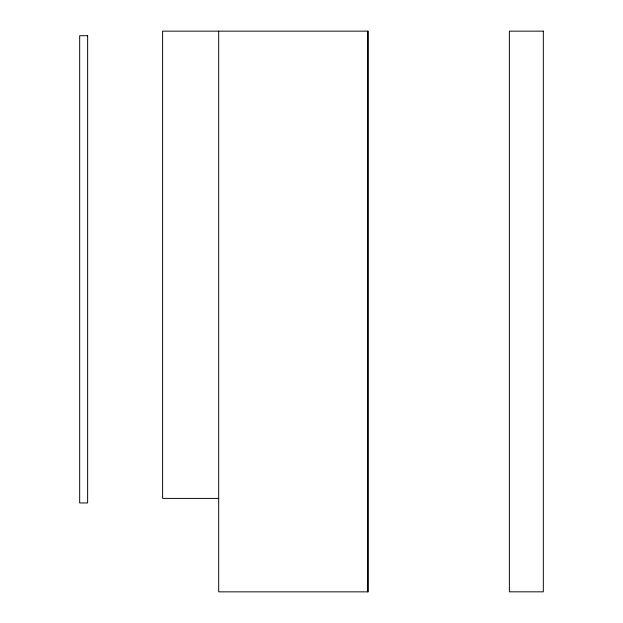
<?xml version="1.0" encoding="UTF-8"?>
<svg xmlns="http://www.w3.org/2000/svg" width="623" height="623" viewBox="0 0 623 623"><rect width="100%" height="100%" fill="white"/><g stroke="black" fill="none" stroke-linecap="round" stroke-linejoin="round"><path stroke-width="0.93" d="M218.689 498.4L162.619 498.4L162.619 31.15L368.224 31.15L368.224 591.85L218.689 591.85L218.689 31.15M367.671 31.15L367.671 591.819M543.326 31.15L509.38 31.15L509.38 591.827L543.326 591.827L543.326 31.15M87.633 35.706L79.674 35.706L79.674 502.956L87.633 502.956L87.633 35.706"/></g></svg>
